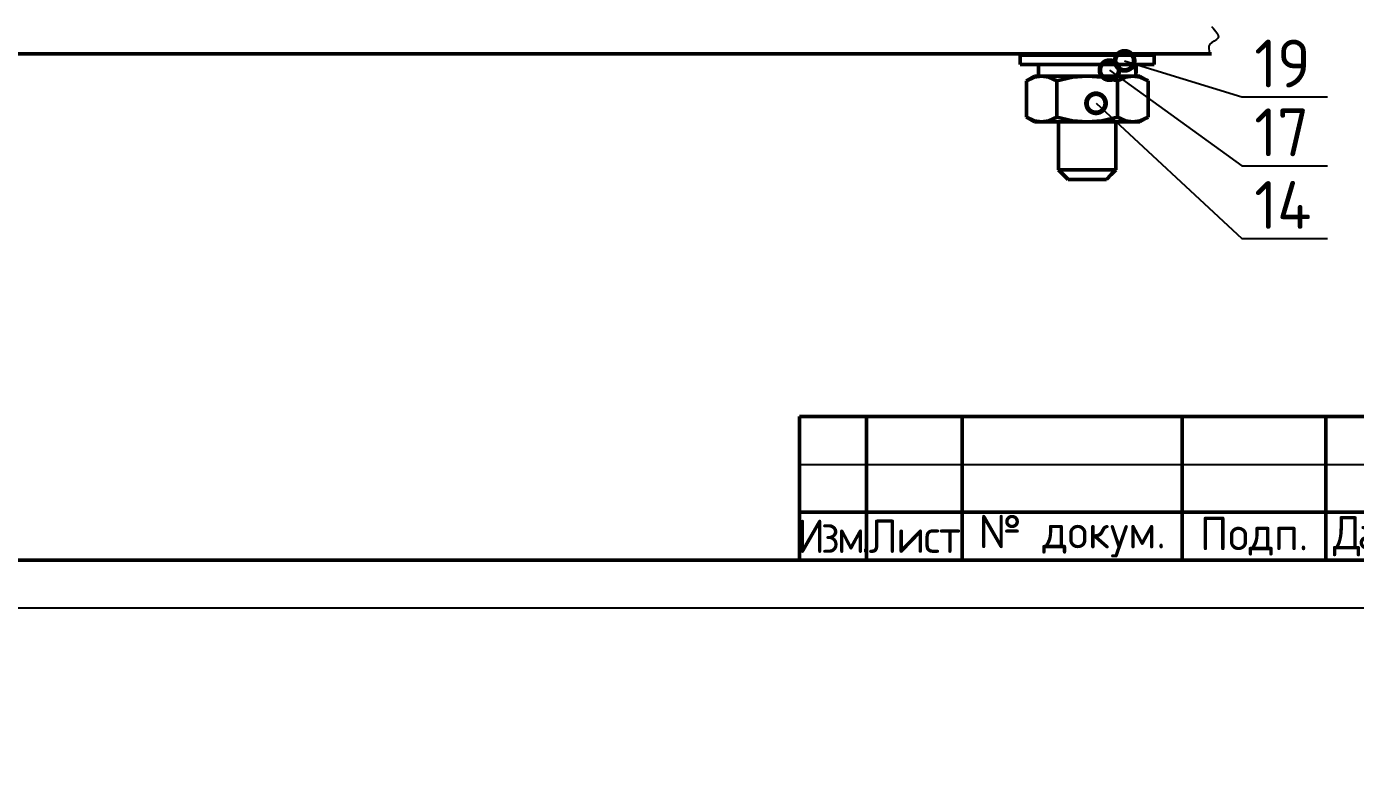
# Model space of a CAD drawing. Header units: millimetres. Extents: x -55 to 2039, y 0 to 512.
# Drawn here: x 1157.3 to 1296.1, y 0 to 78.3 of the extents above; entities that cross this region are included whole.
import ezdxf
from ezdxf import colors
from ezdxf.entities.mleader import LeaderData, LeaderLine
from ezdxf.enums import TextEntityAlignment as Align
from ezdxf.math import Vec2, Vec3

# ---------------------------------------------------------------- set-up
doc = ezdxf.new("R2010")
doc.units = ezdxf.units.MM
doc.linetypes.add('Сплошная', pattern=[0])
doc.layers.add('Виды', color=30, linetype='Continuous')
doc.layers.add('текст', color=2, linetype='Continuous', lineweight=30)
doc.styles.add('GOST TYPE B', font='', dxfattribs={"height": 3.5})
doc.styles.add('Поз. GOST TYPE B', font='', dxfattribs={"height": 5})
doc.styles.get('GOST TYPE B').set_extended_font_data('GOST type B')
doc.styles.get('Поз. GOST TYPE B').set_extended_font_data('GOST type B')

# ---------------------------------------------------------------- blocks, each defined once
blk = doc.blocks.new('*T74')
at = {"color": 0, "linetype": 'Сплошная', "lineweight": 50, "transparency": 16777216}
for p, q in [((0, 0), (185, 0)), ((0, 0), (0, -15)), ((7, 0), (7, -15)), ((17, 0), (17, -15)), ((40, 0), (40, -15)), ((55, 0), (55, -15)), ((65, 0), (65, -15)), ((175, 0), (175, -15)), ((185, 0), (185, -15)), ((175, -5), (185, -5)), ((0, -10), (65, -10)), ((0, -15), (185, -15))]:
    blk.add_line(p, q, dxfattribs=at)
at = {"color": 0, "linetype": 'Сплошная', "lineweight": -2, "transparency": 16777216}
blk.add_line((0, -5), (65, -5), dxfattribs=at)
at = {"color": 0, "linetype": 'Continuous', "lineweight": 25, "transparency": 16777216, "attachment_point": 5, "style": 'GOST TYPE B'}
for s, insert, char_height, width in [('{\\T0.9;Лист}', (180, -2.5), 3.5, 9), ('{\\T0.85;УШАИ.467444.130СБ}', (120, -7.5), 7, 108), ('{\\fGOST type B|b0|i0|c0|p34;2', (180, -10), 3.5, 8), ('{\\T0.85;Изм.}', (3.5, -12.5), 3.5, 7), ('{\\T0.95;Лист}', (12, -12.5), 3.5, 9.64), ('№ докум.', (28.5, -12.5), 3.5, 22.64), ('Подп.', (47.5, -12.5), 3.5, 14.64), ('{\\T0.85;Дата}', (60, -12.5), 3.5, 9.64)]:
    blk.add_mtext(s, dxfattribs=dict(at, insert=insert, char_height=char_height, width=width))
blk = doc.blocks.new('Вид с →')
at = {"linetype": 'Continuous', "lineweight": 25, "transparency": 16777216}
for q in [(28.03, 4.05), (30.86, 4.05)]:
    blk.add_line((29.44, 2.63), q, dxfattribs=at)
blk.add_circle((32.94, 2.63), 3.5, dxfattribs=at)
blk.add_circle((32.94, 2.63), 3.5, dxfattribs=at)
at = {"linetype": 'Continuous', "lineweight": 50, "transparency": 16777216, "style": 'GOST TYPE B'}
blk.add_attdef('ВИД(_:_)', text='', height=7, dxfattribs=at).set_placement((27.23, 3.5), align=Align.MIDDLE_RIGHT)
blk = doc.blocks.new('_DotSmall')
at = {"color": 0, "linetype": 'ByBlock', "lineweight": 60, "const_width": 0.5}
blk.add_lwpolyline([(-0.0625, 0, 1), (0.0625, 0, 1)], format="xyb", close=True, dxfattribs=at)

msp = doc.modelspace()

# ---------------------------------------------------------------- linework, layer by layer
at = {"lineweight": 50}
for p, q in [((1281.1246, 75.4493), (1068.3445, 75.4493)), ((1261.328, 75.3187), (1261.1246, 75.3187)), ((1261.1246, 75.3187), (1261.1246, 74.3187)), ((1261.9264, 75.3187), (1261.328, 75.3187)), ((1262.885, 75.3187), (1261.9264, 75.3187)), ((1264.1481, 75.3187), (1262.885, 75.3187)), ((1265.6424, 75.3187), (1264.1481, 75.3187)), ((1265.1246, 75.3187), (1265.1246, 75.4493)), ((1267.2808, 75.3187), (1265.6424, 75.3187)), ((1268.9684, 75.3187), (1267.2808, 75.3187)), ((1270.6068, 75.3187), (1268.9684, 75.3187)), ((1272.1011, 75.3187), (1270.6068, 75.3187)), ((1271.1246, 75.3187), (1271.1246, 75.4493)), ((1273.3642, 75.3187), (1272.1011, 75.3187)), ((1274.3228, 75.3187), (1273.3642, 75.3187)), ((1274.9212, 75.3187), (1274.3228, 75.3187)), ((1275.1246, 75.3187), (1274.9212, 75.3187)), ((1275.1246, 75.3187), (1275.1246, 74.3187)), ((1261.328, 74.3187), (1261.1246, 74.3187)), ((1261.9264, 74.3187), (1261.328, 74.3187)), ((1262.885, 74.3187), (1261.9264, 74.3187)), ((1264.1481, 74.3187), (1262.885, 74.3187)), ((1263.0246, 74.1324), (1263.0246, 74.3187)), ((1263.0246, 74.1324), (1263.0246, 73.1187)), ((1265.6424, 74.3187), (1264.1481, 74.3187)), ((1267.2808, 74.3187), (1265.6424, 74.3187)), ((1268.9684, 74.3187), (1267.2808, 74.3187)), ((1270.6068, 74.3187), (1268.9684, 74.3187)), ((1272.1011, 74.3187), (1270.6068, 74.3187)), ((1273.3642, 74.3187), (1272.1011, 74.3187)), ((1273.2116, 73.1187), (1273.1616, 74.3187)), ((1273.2246, 73.7658), (1273.2191, 73.1187)), ((1273.2206, 74.3187), (1273.2246, 73.7658)), ((1273.2246, 74.3187), (1273.2246, 73.7658)), ((1274.3228, 74.3187), (1273.3642, 74.3187)), ((1274.9212, 74.3187), (1274.3228, 74.3187)), ((1275.1246, 74.3187), (1274.9212, 74.3187)), ((1262.6246, 73.1187), (1261.7738, 72.6275)), ((1262.5966, 72.9982), (1261.7738, 72.6275)), ((1261.7738, 68.81), (1261.7738, 72.6275)), ((1263.3615, 73.1187), (1262.5966, 72.9982)), ((1262.6246, 73.1187), (1262.6547, 73.1187)), ((1262.6547, 73.1187), (1262.8938, 73.1187)), ((1262.8938, 73.1187), (1263.3615, 73.1187)), ((1264.1263, 72.9982), (1263.3615, 73.1187)), ((1263.3615, 73.1187), (1264.0373, 73.1187)), ((1264.0373, 73.1187), (1264.8918, 73.1187)), ((1264.9492, 72.6275), (1264.1263, 72.9982)), ((1264.8918, 73.1187), (1265.8876, 73.1187)), ((1266.5949, 72.9982), (1264.9492, 72.6275)), ((1264.9492, 68.81), (1264.9492, 72.6275)), ((1265.8876, 73.1187), (1266.9811, 73.1187)), ((1268.1246, 73.1187), (1266.5949, 72.9982)), ((1266.9811, 73.1187), (1268.1246, 73.1187)), ((1268.1246, 73.1187), (1266.9811, 73.1187)), ((1269.6543, 72.9982), (1268.1246, 73.1187)), ((1268.1246, 73.1187), (1269.2681, 73.1187)), ((1269.2681, 73.1187), (1270.3617, 73.1187)), ((1271.3, 72.6275), (1269.6543, 72.9982)), ((1270.3617, 73.1187), (1271.3574, 73.1187)), ((1272.1229, 72.9982), (1271.3, 72.6275)), ((1271.3, 68.81), (1271.3, 72.6275)), ((1271.3574, 73.1187), (1272.2119, 73.1187)), ((1272.8877, 73.1187), (1271.6361, 73.1187)), ((1272.8877, 73.1187), (1272.1229, 72.9982)), ((1272.2119, 73.1187), (1272.8877, 73.1187)), ((1273.6526, 72.9982), (1272.8877, 73.1187)), ((1272.8877, 73.1187), (1273.3554, 73.1187)), ((1273.3554, 73.1187), (1273.5945, 73.1187)), ((1273.5945, 73.1187), (1273.6246, 73.1187)), ((1273.6246, 73.1187), (1274.4755, 72.6275)), ((1274.4755, 72.6275), (1273.6526, 72.9982)), ((1274.4755, 68.81), (1274.4755, 72.6275)), ((1261.7738, 68.81), (1262.5966, 68.4393)), ((1262.6246, 68.3187), (1261.7738, 68.81)), ((1262.5966, 68.4393), (1263.3615, 68.3187)), ((1262.6547, 68.3187), (1262.6246, 68.3187)), ((1262.8938, 68.3187), (1262.6547, 68.3187)), ((1263.3615, 68.3187), (1262.8938, 68.3187)), ((1263.3615, 68.3187), (1264.1263, 68.4393)), ((1264.0373, 68.3187), (1263.3615, 68.3187)), ((1264.8918, 68.3187), (1264.0373, 68.3187)), ((1264.1263, 68.4393), (1264.9492, 68.81)), ((1265.8876, 68.3187), (1264.8918, 68.3187)), ((1264.9492, 68.81), (1266.5949, 68.4393)), ((1265.1246, 68.3187), (1265.1246, 63.3187)), ((1266.9811, 68.3187), (1265.8876, 68.3187)), ((1266.5949, 68.4393), (1268.1246, 68.3187)), ((1268.1246, 68.3187), (1266.9811, 68.3187)), ((1268.1246, 68.3187), (1269.6543, 68.4393)), ((1269.2681, 68.3187), (1268.1246, 68.3187)), ((1270.3617, 68.3187), (1269.2681, 68.3187)), ((1269.6543, 68.4393), (1271.3, 68.81)), ((1271.3574, 68.3187), (1270.3617, 68.3187)), ((1271.1246, 68.3187), (1271.1246, 63.3187)), ((1271.3, 68.81), (1272.1229, 68.4393)), ((1272.2119, 68.3187), (1271.3574, 68.3187)), ((1272.1229, 68.4393), (1272.8877, 68.3187)), ((1272.8877, 68.3187), (1272.2119, 68.3187)), ((1272.8877, 68.3187), (1273.6526, 68.4393)), ((1273.3554, 68.3187), (1272.8877, 68.3187)), ((1273.5945, 68.3187), (1273.3554, 68.3187)), ((1273.6246, 68.3187), (1273.5945, 68.3187)), ((1273.6246, 68.3187), (1274.4755, 68.81)), ((1273.6526, 68.4393), (1274.4755, 68.81)), ((1265.1246, 63.3187), (1265.1465, 63.3187)), ((1265.6246, 62.8187), (1265.1246, 63.3187)), ((1265.1465, 63.3187), (1265.3196, 63.3187)), ((1265.3196, 63.3187), (1265.6557, 63.3187)), ((1265.6246, 62.8187), (1266.1246, 62.3187)), ((1265.6557, 63.3187), (1266.1352, 63.3187)), ((1266.1352, 63.3187), (1266.7304, 63.3187)), ((1266.7304, 63.3187), (1267.4067, 63.3187)), ((1267.4067, 63.3187), (1268.1246, 63.3187)), ((1268.1246, 63.3187), (1268.8425, 63.3187)), ((1268.8425, 63.3187), (1269.5188, 63.3187)), ((1269.5188, 63.3187), (1270.114, 63.3187)), ((1270.114, 63.3187), (1270.5936, 63.3187)), ((1270.6246, 62.8187), (1270.1246, 62.3187)), ((1270.5936, 63.3187), (1270.9297, 63.3187)), ((1270.6246, 62.8187), (1271.1246, 63.3187)), ((1270.9297, 63.3187), (1271.1027, 63.3187)), ((1271.1027, 63.3187), (1271.1246, 63.3187)), ((1266.1392, 62.3187), (1266.1246, 62.3187)), ((1266.2546, 62.3187), (1266.1392, 62.3187)), ((1266.4786, 62.3187), (1266.2546, 62.3187)), ((1266.7984, 62.3187), (1266.4786, 62.3187)), ((1267.1952, 62.3187), (1266.7984, 62.3187)), ((1267.646, 62.3187), (1267.1952, 62.3187)), ((1268.1246, 62.3187), (1267.646, 62.3187)), ((1268.6032, 62.3187), (1268.1246, 62.3187)), ((1269.054, 62.3187), (1268.6032, 62.3187)), ((1269.4508, 62.3187), (1269.054, 62.3187)), ((1269.7706, 62.3187), (1269.4508, 62.3187)), ((1269.9946, 62.3187), (1269.7706, 62.3187)), ((1270.11, 62.3187), (1269.9946, 62.3187)), ((1270.1246, 62.3187), (1270.11, 62.3187)), ((1423.0605, 22.5126), (1238.0605, 22.5126))]:
    msp.add_line(p, q, dxfattribs=at)
msp.add_lwpolyline([(834.0605, 17.5126), (1428.0605, 17.5126), (1428.0605, 437.5126), (834.0605, 437.5126)], close=True)
msp.add_lwpolyline([(854.0605, 22.5126), (1423.0605, 22.5126), (1423.0605, 432.5126), (854.0605, 432.5126)], close=True, dxfattribs=at)
at = {"linetype": 'Continuous', "lineweight": 25}
msp.add_spline([(1281.1246, 78.2933), (1281.7847, 77.0901), (1280.9341, 76.44), (1280.9341, 75.4493)], degree=3, dxfattribs=at)

# ---------------------------------------------------------------- block references
msp.add_blockref('*T74', (1238.0605, 37.5127))

# ---------------------------------------------------------------- leaders
at = {"layer": 'Виды', "linetype": 'Continuous', "lineweight": 25}
ml = msp.add_multileader_block('Standard', dxfattribs=at)
ml.set_content('Вид с →', color=256)
ml.set_attribute('ВИД(_:_)', 'А(2:1)', width=0)
ml.set_leader_properties(linetype='Сплошная', lineweight=25)
ml.set_arrow_properties(name='DOTSMALL')
ml.build(insert=Vec2(0, 0))
ml.multileader.update_dxf_attribs({"leader_type": 0, "has_dogleg": 0, "text_left_attachment_type": 6, "text_right_attachment_type": 6, "dogleg_length": 0.3, "arrow_head_size": 1, "block_connection_type": 1})
ctx = ml.context
ctx.base_point, ctx.char_height, ctx.arrow_head_size, ctx.landing_gap_size, ctx.plane_origin = Vec3(1329.0713, 395.8731), 3.5, 1, 1, Vec3(1329.0713, 395.8731)
ctx.left_attachment, ctx.right_attachment, ctx.attachment_type = 6, 6, 1
notes = []
notes.append((ctx, [(0, (0, 0, 0), (0, 0), (1, 0), 1, [])]))
ctx.block.insert = Vec3(1329.0713, 395.8731)
ml = msp.add_multileader_block('Standard', dxfattribs=at)
ml.set_content('Вид с →', color=256)
ml.set_attribute('ВИД(_:_)', 'Б(4:1)', width=0)
ml.set_leader_properties(linetype='Сплошная', lineweight=25)
ml.set_arrow_properties(name='DOTSMALL')
ml.build(insert=Vec2(0, 0))
ml.multileader.update_dxf_attribs({"leader_type": 0, "has_dogleg": 0, "text_left_attachment_type": 6, "text_right_attachment_type": 6, "dogleg_length": 0.3, "arrow_head_size": 1, "block_connection_type": 1})
ctx = ml.context
ctx.base_point, ctx.char_height, ctx.arrow_head_size, ctx.landing_gap_size, ctx.plane_origin = Vec3(1332.1634, 311.4002), 3.5, 1, 1, Vec3(1332.1634, 311.4002)
ctx.left_attachment, ctx.right_attachment, ctx.attachment_type = 6, 6, 1
notes.append((ctx, [(0, (0, 0, 0), (0, 0), (1, 0), 1, [])]))
ctx.block.insert = Vec3(1332.1634, 311.4002)
ml = msp.add_multileader_block('Standard', dxfattribs=at)
ml.set_content('Вид с →', color=256)
ml.set_attribute('ВИД(_:_)', 'Г(4:1)', width=0)
ml.set_leader_properties(linetype='Сплошная', lineweight=25)
ml.set_arrow_properties(name='DOTSMALL')
ml.build(insert=Vec2(0, 0))
ml.multileader.update_dxf_attribs({"leader_type": 0, "has_dogleg": 0, "text_left_attachment_type": 6, "text_right_attachment_type": 6, "dogleg_length": 0.3, "arrow_head_size": 1, "block_connection_type": 1})
ctx = ml.context
ctx.base_point, ctx.char_height, ctx.arrow_head_size, ctx.landing_gap_size, ctx.plane_origin = Vec3(1332.5517, 152.5076), 3.5, 1, 1, Vec3(1332.5517, 152.5076)
ctx.left_attachment, ctx.right_attachment, ctx.attachment_type = 6, 6, 1
notes.append((ctx, [(0, (0, 0, 0), (0, 0), (1, 0), 1, [])]))
ctx.block.insert = Vec3(1332.5517, 152.5076)
at = {"layer": 'текст', "linetype": 'Continuous', "lineweight": 25}
ml = msp.add_multileader_mtext('Standard', dxfattribs=at)
ml.set_content('19', color=256, style='Поз. GOST TYPE B')
ml.set_leader_properties(linetype='Сплошная', lineweight=25)
ml.set_arrow_properties(name='DOTSMALL')
ml.build(insert=Vec2(0, 0))
ml.multileader.update_dxf_attribs({"text_left_attachment_type": 6, "text_right_attachment_type": 6, "dogleg_length": 0.3})
ctx = ml.context
ctx.base_point, ctx.char_height, ctx.landing_gap_size, ctx.plane_origin = Vec3(1284.5835, 70.9298), 5, 1, Vec3(1259.5745, 106.1709)
ctx.left_attachment, ctx.right_attachment = 6, 6
notes.append((ctx, [(1, (1, 1, 0), (1284.2835, 70.9298), (1, 0), 0.3, [(0, [(1272.0359, 74.7085)], 0, [])])]))
ctx.mtext.insert, ctx.mtext.flow_direction = Vec3(1285.5835, 76.9298), 5
ml = msp.add_multileader_mtext('Standard', dxfattribs=at)
ml.set_content('17', color=256, style='Поз. GOST TYPE B')
ml.set_leader_properties(linetype='Сплошная', lineweight=25)
ml.set_arrow_properties(name='DOTSMALL')
ml.build(insert=Vec2(0, 0))
ml.multileader.update_dxf_attribs({"text_left_attachment_type": 6, "text_right_attachment_type": 6, "dogleg_length": 0.3})
ctx = ml.context
ctx.base_point, ctx.char_height, ctx.landing_gap_size, ctx.plane_origin = Vec3(1284.5835, 63.7357), 5, 1, Vec3(1259.5745, 100.1489)
ctx.left_attachment, ctx.right_attachment = 6, 6
notes.append((ctx, [(1, (1, 1, 0), (1284.2835, 63.7357), (1, 0), 0.3, [(0, [(1270.4481, 73.7359)], 0, [])])]))
ctx.mtext.insert, ctx.mtext.flow_direction = Vec3(1285.5835, 69.7357), 5
ml = msp.add_multileader_mtext('Standard', dxfattribs=at)
ml.set_content('14', color=256, style='Поз. GOST TYPE B')
ml.set_leader_properties(linetype='Сплошная', lineweight=25)
ml.set_arrow_properties(name='DOTSMALL')
ml.build(insert=Vec2(0, 0))
ml.multileader.update_dxf_attribs({"text_left_attachment_type": 6, "text_right_attachment_type": 6, "dogleg_length": 0.3})
ctx = ml.context
ctx.base_point, ctx.char_height, ctx.landing_gap_size, ctx.plane_origin = Vec3(1284.5835, 56.1387), 5, 1, Vec3(1259.5745, 92.5519)
ctx.left_attachment, ctx.right_attachment = 6, 6
notes.append((ctx, [(1, (1, 1, 0), (1284.2835, 56.1387), (1, 0), 0.3, [(0, [(1269.0455, 70.2706)], 0, [])])]))
ctx.mtext.insert, ctx.mtext.flow_direction = Vec3(1285.5835, 62.1387), 5
for ctx, leaders in notes:
    for number, flags, end, landing, length, lines in leaders:
        leader = LeaderData()
        leader.index, (leader.has_last_leader_line, leader.has_dogleg_vector, leader.attachment_direction) = number, flags
        leader.last_leader_point, leader.dogleg_vector, leader.dogleg_length = Vec3(end), Vec3(landing), length
        for number, points, colour, breaks in lines:
            line = LeaderLine()
            line.index, line.vertices, line.color, line.breaks = number, Vec3.list(points), colors.encode_raw_color(colour), breaks
            leader.lines.append(line)
        ctx.leaders.append(leader)

doc.saveas('drawing.dxf')
